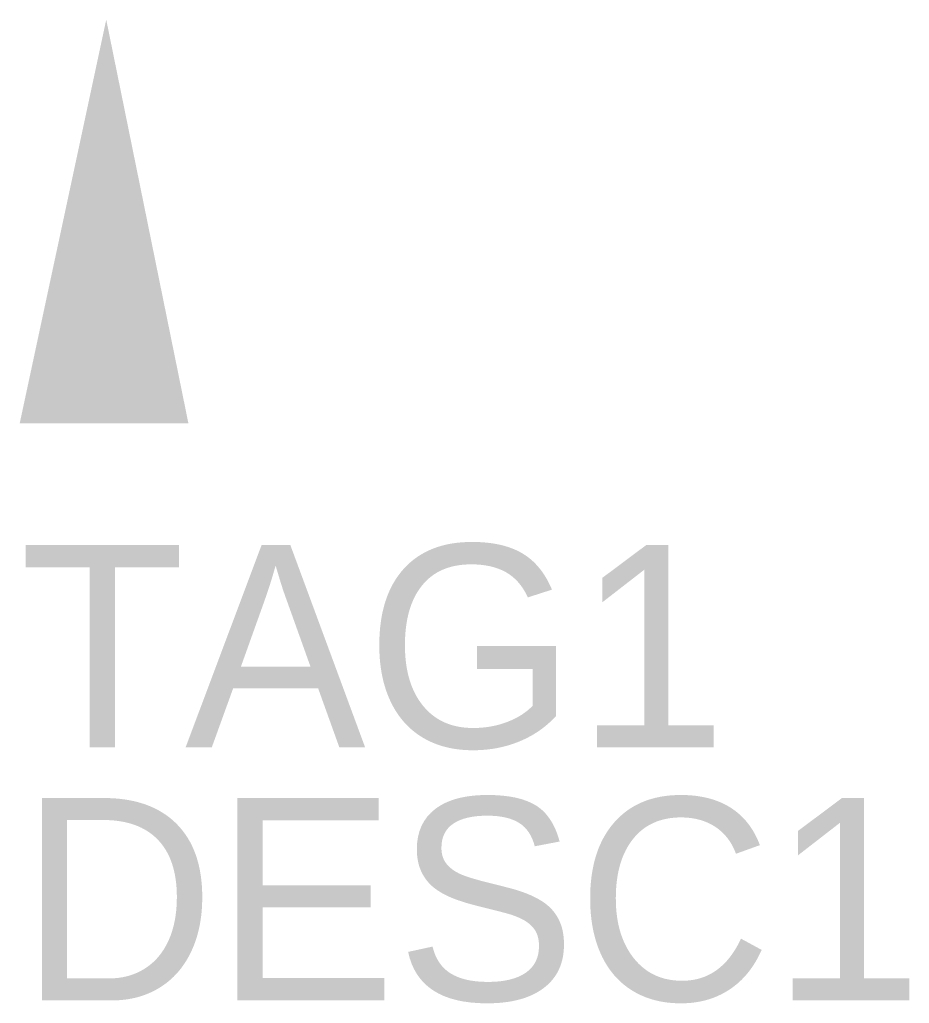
# Model space of a CAD drawing. Extents: x -0.053 to 0.496, y -0.607 to 0.
import ezdxf

# ---------------------------------------------------------------- set-up
doc = ezdxf.new("R2010")
doc.units = 0
doc.layers.get('0').update_dxf_attribs({"linetype": 'CONTINUOUS'})

msp = doc.modelspace()

# ---------------------------------------------------------------- linework, layer by layer
msp.add_solid([(0, 0), (-0.053442, -0.24934), (0.050741, -0.24934)])

# ---------------------------------------------------------------- texts
for tag, p in [('TAG1', (-0.053442, -0.44934)), ('DESC1', (-0.053442, -0.60559))]:
    msp.add_attdef(tag, p, '', height=0.125)

doc.saveas('drawing.dxf')
